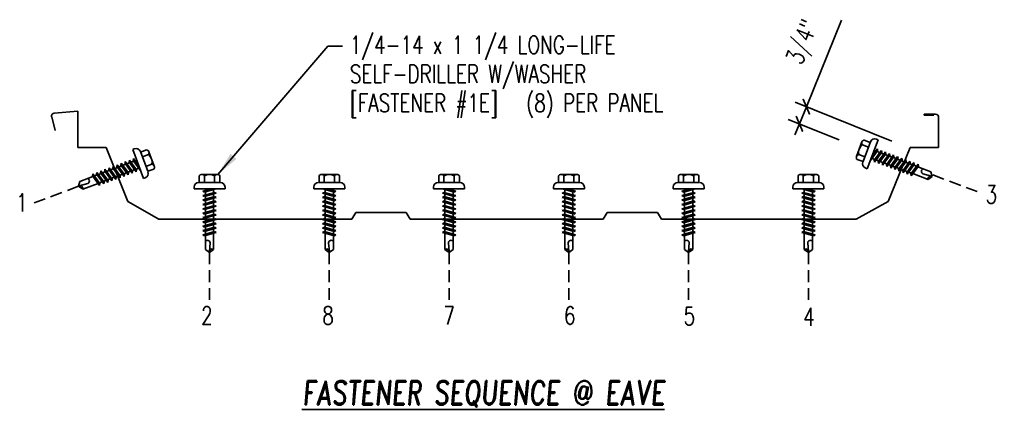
# Model space of a CAD drawing. Header units: inches. Extents: x 8 to 41.9, y 2.6 to 46.4.
# Drawn here: x 8 to 28.41, y 38.29 to 46.44 of the extents above; entities that cross this region are included whole.
import ezdxf

# ---------------------------------------------------------------- set-up
doc = ezdxf.new("R2010")
doc.units = ezdxf.units.IN
doc.header["$MEASUREMENT"] = 0
doc.linetypes.add('HIDDEN', pattern=[0.375, 0.25, -0.125])
for name, color, linetype in [('DIM', 7, 'Continuous'), ('FASTENER', 9, 'Continuous'), ('LABEL', 6, 'Continuous'), ('PANEL', 11, 'Continuous'), ('TEXT', 2, 'Continuous')]:
    doc.layers.add(name, color=color, linetype=linetype)
doc.styles.add('ARCHITEXT', font='ROMANS.shx', dxfattribs={"width": 0.8, "height": 0.375})
doc.styles.add('ROMAND', font='romand', dxfattribs={"height": 0.075})
doc.styles.add('TEXT1', font='ROMANS.shx', dxfattribs={"width": 0.75, "height": 0.375})
doc.dimstyles.new('DETAIL$7', dxfattribs={"dimscale": 4, "dimtxt": 0.09375, "dimasz": 0.125, "dimexe": 0.0625, "dimexo": 0.125, "dimgap": 0.0625, "dimtad": 1, "dimdec": 4, "dimzin": 3, "dimdsep": 46, "dimlunit": 4, "dimtxsty": 'TEXT1', "dimblk": 'ARCHTICK', "dimcen": 0.0625, "dimclrd": 7, "dimclre": 7, "dimclrt": 2, "dimadec": 0, "dimazin": 0, "dimtfac": 0.59375, "dimtdec": 4, "dimtmove": 0, "dimatfit": 3, "dimfxl": 0, "dimfrac": 2, "dimtolj": 1, "dimtzin": 3, "dimarcsym": 0})

# ---------------------------------------------------------------- blocks, each defined once
blk = doc.blocks.new('LAY-LAB')
at = {"layer": 'LABEL', "color": 6, "style": 'ROMAND', "oblique": 5, "width": 0.75}
blk.add_attdef('LAY-LAB', (0.017, 0.0362), '', height=0.1875, dxfattribs=at)
blk = doc.blocks.new('FZ7')
at = {"layer": 'FASTENER'}
for p, q in [((-0.215, 0.305), (-0.215, 0.171)), ((-0.161, 0.337), (0.161, 0.337)), ((-0.107, 0.305), (-0.107, 0.171)), ((0.107, 0.305), (0.107, 0.171)), ((0.215, 0.305), (0.215, 0.171)), ((-0.324, 0.071), (-0.324, 0.037)), ((-0.324, 0.037), (0.324, 0.037)), ((-0.224, 0.171), (0.215, 0.171)), ((-0.139, -0.016), (0.046, 0.037)), ((-0.104, -0.036), (0.139, 0.033)), ((-0.086, 0.037), (-0.086, -0.001)), ((-0.086, 0.037), (0.086, 0.037)), ((0.086, 0.037), (0.133, 0.037)), ((0.086, 0.018), (0.086, -0.042)), ((0.139, 0.033), (0.133, 0.037)), ((0.324, 0.071), (0.324, 0.037)), ((-0.104, -0.036), (-0.139, -0.016)), ((-0.139, -0.107), (0.104, -0.038)), ((-0.104, -0.127), (-0.139, -0.107)), ((-0.139, -0.198), (0.104, -0.128)), ((-0.104, -0.218), (-0.139, -0.198)), ((-0.104, -0.127), (0.139, -0.058)), ((-0.104, -0.218), (0.139, -0.149)), ((-0.086, -0.031), (-0.086, -0.092)), ((-0.086, -0.122), (-0.086, -0.183)), ((0.086, -0.073), (0.086, -0.133)), ((0.086, -0.164), (0.086, -0.224)), ((0.139, -0.058), (0.104, -0.038)), ((0.139, -0.149), (0.104, -0.128)), ((-0.139, -0.289), (0.104, -0.219)), ((-0.104, -0.309), (-0.139, -0.289)), ((-0.139, -0.38), (0.104, -0.31)), ((-0.104, -0.4), (-0.139, -0.38)), ((-0.139, -0.47), (0.104, -0.401)), ((-0.104, -0.309), (0.139, -0.239)), ((-0.104, -0.4), (0.139, -0.33)), ((-0.086, -0.213), (-0.086, -0.274)), ((-0.086, -0.304), (-0.086, -0.364)), ((-0.086, -0.395), (-0.086, -0.455)), ((0.086, -0.255), (0.086, -0.315)), ((0.086, -0.345), (0.086, -0.406)), ((0.139, -0.239), (0.104, -0.219)), ((0.139, -0.33), (0.104, -0.31)), ((0.139, -0.421), (0.104, -0.401)), ((-0.104, -0.491), (-0.139, -0.47)), ((-0.139, -0.561), (0.104, -0.492)), ((-0.104, -0.581), (-0.139, -0.561)), ((-0.139, -0.652), (0.104, -0.583)), ((-0.104, -0.491), (0.139, -0.421)), ((-0.104, -0.581), (0.139, -0.512)), ((-0.104, -0.672), (0.139, -0.603)), ((-0.086, -0.486), (-0.086, -0.546)), ((-0.086, -0.577), (-0.086, -0.637)), ((0.086, -0.436), (0.086, -0.497)), ((0.086, -0.527), (0.086, -0.588)), ((0.139, -0.512), (0.104, -0.492)), ((0.139, -0.603), (0.104, -0.583)), ((-0.104, -0.672), (-0.139, -0.652)), ((-0.139, -0.743), (0.104, -0.674)), ((-0.104, -0.763), (-0.139, -0.743)), ((-0.139, -0.834), (0.104, -0.765)), ((-0.104, -0.763), (0.139, -0.694)), ((-0.104, -0.854), (0.139, -0.785)), ((-0.086, -0.667), (-0.086, -0.728)), ((-0.086, -0.758), (-0.086, -0.819)), ((0.086, -0.618), (0.086, -0.679)), ((0.086, -0.709), (0.086, -0.77)), ((0.086, -0.8), (0.086, -0.861)), ((0.139, -0.694), (0.104, -0.674)), ((0.139, -0.785), (0.104, -0.765)), ((-0.104, -0.854), (-0.139, -0.834)), ((-0.139, -0.925), (0.104, -0.856)), ((-0.104, -0.945), (-0.139, -0.925)), ((-0.104, -0.945), (0.139, -0.876)), ((-0.086, -0.849), (-0.086, -0.91)), ((-0.086, -0.94), (-0.086, -1.232)), ((0.086, -0.891), (0.086, -1.232)), ((0.139, -0.876), (0.104, -0.856)), ((-0.002, -1.277), (0.014, -1.091)), ((0, -1.293), (-0.086, -1.232)), ((0, -1.293), (0.086, -1.232))]:
    blk.add_line(p, q, dxfattribs=at)
for centre, radius, start, end in [((-0.161, 0.274), 0.0628, 29.8754, 150.1246), ((0, 0.141), 0.196, 56.9974, 123.0026), ((0.161, 0.274), 0.0628, 29.8754, 150.1246), ((-0.224, 0.071), 0.1, 90, 180), ((0.224, 0.071), 0.1, 0, 90), ((-0.046, -1.102), 0.0615, 11.1445, 130.906), ((0.054, -1.278), 0.0563, 55.4585, 194.8454)]:
    blk.add_arc(centre, radius, start, end, dxfattribs=at)
blk = doc.blocks.new('A$C236D3EBF')
at = {"layer": 'PANEL'}
for p, q in [((-6.939, 2.74), (-7.248, 2.74)), ((16.671, 1.817), (16.669, 2.831)), ((16.669, 2.831), (17.327, 2.774)), ((-7.331, 2.656), (-7.327, 1.817)), ((-7.2, 2.716), (-6.939, 2.716)), ((17.398, 2.672), (17.304, 2.289)), ((-7.327, 1.817), (-6.538, 1.817)), ((-6.538, 1.817), (-5.929, 0.312)), ((15.273, 0.313), (15.88, 1.817)), ((15.88, 1.817), (16.671, 1.817)), ((-5.929, 0.312), (-5.035, -0.183)), ((14.413, -0.183), (15.273, 0.313)), ((0.395, -0.183), (0.503, 0.004)), ((0.503, 0.004), (1.911, 0.004)), ((1.911, 0.004), (2.02, -0.183)), ((7.406, -0.183), (7.514, 0.004)), ((7.514, 0.004), (8.922, 0.004)), ((8.922, 0.004), (9.031, -0.183)), ((-5.035, -0.183), (0.395, -0.183)), ((2.02, -0.183), (7.406, -0.183)), ((9.031, -0.183), (14.413, -0.183))]:
    blk.add_line(p, q, dxfattribs=at)
for centre, radius, start, end in [((-7.248, 2.657), 0.0833, 90.0159, 180.2544), ((-6.939, 2.728), 0.012, 269.6882, 90.3435), ((17.32, 2.693), 0.0815, 345.092, 85.0011)]:
    blk.add_arc(centre, radius, start, end, dxfattribs=at)
blk = doc.blocks.new('_ArchTick')
at = {"color": 0, "linetype": 'ByBlock', "const_width": 0.15}
blk.add_lwpolyline([(-0.5, -0.5), (0.5, 0.5)], dxfattribs=at)

msp = doc.modelspace()

# ---------------------------------------------------------------- linework, layer by layer
at = {"color": 7}
for p, q in [((24.45185, 44.61646), (25.18357, 46.42494)), ((26.2387, 43.89405), (24.2201, 44.71023)), ((24.3066, 44.25746), (24.45185, 44.61646)), ((25.13474, 43.92239), (24.07485, 44.35123)), ((24.3066, 44.25746), (24.21283, 44.02571))]:
    msp.add_line(p, q, dxfattribs=at)
at = {"layer": 'DIM', "color": 251, "linetype": 'HIDDEN'}
for p, q in [((27.09417, 43.18925), (28.02214, 42.84126)), ((9.23316, 42.95224), (8.30519, 42.60425)), ((11.9706, 41.57066), (11.9706, 40.57958)), ((14.47549, 41.57066), (14.47549, 40.57958)), ((16.98038, 41.57066), (16.98038, 40.57958)), ((19.48527, 41.57066), (19.48527, 40.57958)), ((21.99017, 41.57066), (21.99017, 40.57958)), ((24.49506, 41.57066), (24.49506, 40.57958))]:
    msp.add_line(p, q, dxfattribs=at)

# ---------------------------------------------------------------- block references
at = {"color": 7, "xscale": 0.2499999999999989, "yscale": 0.25, "zscale": 0.25}
for p, rotation in [((24.45185, 44.61646), 247.9715482466652), ((24.3066, 44.25746), 67.9715482466652)]:
    msp.add_blockref('_ArchTick', p, dxfattribs=dict(at, rotation=rotation))
at = {"layer": 'FASTENER', "xscale": -1, "rotation": 69.4439547804174}
msp.add_blockref('FZ7', (25.87238, 43.60958), dxfattribs=at)
at = {"layer": 'FASTENER', "rotation": 290.5560452195828}
msp.add_blockref('FZ7', (10.44374, 43.4062), dxfattribs=at)
at = {"layer": 'FASTENER'}
for p in [(11.9706, 42.86355), (21.99017, 42.86355)]:
    msp.add_blockref('FZ7', p, dxfattribs=at)
at = {"layer": 'FASTENER', "xscale": -1}
for p in [(14.47549, 42.86355), (16.98038, 42.86355), (19.48527, 42.86355), (24.49506, 42.86355)]:
    msp.add_blockref('FZ7', p, dxfattribs=at)
at = {"layer": 'LABEL', "xscale": 2.66666666666668, "yscale": 2.666666666666679, "zscale": 2.66666666666668}
msp.add_blockref('LAY-LAB', (13.86491, 38.28985), dxfattribs=at).add_auto_attribs({'LAY-LAB': '%%UFASTENER SEQUENCE @ EAVE'})
at = {"layer": 'PANEL', "xscale": -0.75, "yscale": 0.75, "zscale": 0.75}
msp.add_blockref('A$C236D3EBF', (21.71818, 42.40267), dxfattribs=at)

# ---------------------------------------------------------------- texts
at = {"color": 2, "insert": (24.41487, 45.95338), "char_height": 0.375, "attachment_point": 5, "rotation": 67.971548, "style": 'TEXT1'}
msp.add_mtext('\\A1;3/4"', dxfattribs=at)
at = {"layer": 'TEXT', "style": 'TEXT1', "width": 0.75}
for s, p in [('1/4-14 x 1 1/4 LONG-LIFE', (14.90616, 45.72128)), ('SELF-DRILLER W/WASHER', (14.90616, 45.11414)), ('[FASTENER #1E]', (14.90616, 44.507)), ('(8) PER PANEL', (18.5925, 44.507))]:
    msp.add_text(s, height=0.375, dxfattribs=at).set_placement(p)
at = {"layer": 'TEXT', "color": 2, "style": 'ARCHITEXT', "width": 0.75}
for s, p in [('3', (28.20198, 42.59435)), ('1', (7.92462, 42.42506)), ('2', (11.79383, 40.06384)), ('8', (14.32851, 40.06384)), ('7', (16.86271, 40.06384)), ('6', (19.38318, 40.06384)), ('5', (21.88623, 40.05082)), ('4', (24.38678, 40.0378))]:
    msp.add_text(s, height=0.375, dxfattribs=at).set_placement(p)

# ---------------------------------------------------------------- leaders
at = {"layer": 'DIM'}
msp.add_leader([(12.14571, 43.19851), (14.44657, 45.88185), (14.75349, 45.88185)], dimstyle='DETAIL$7', dxfattribs=at)

doc.saveas('drawing.dxf')
